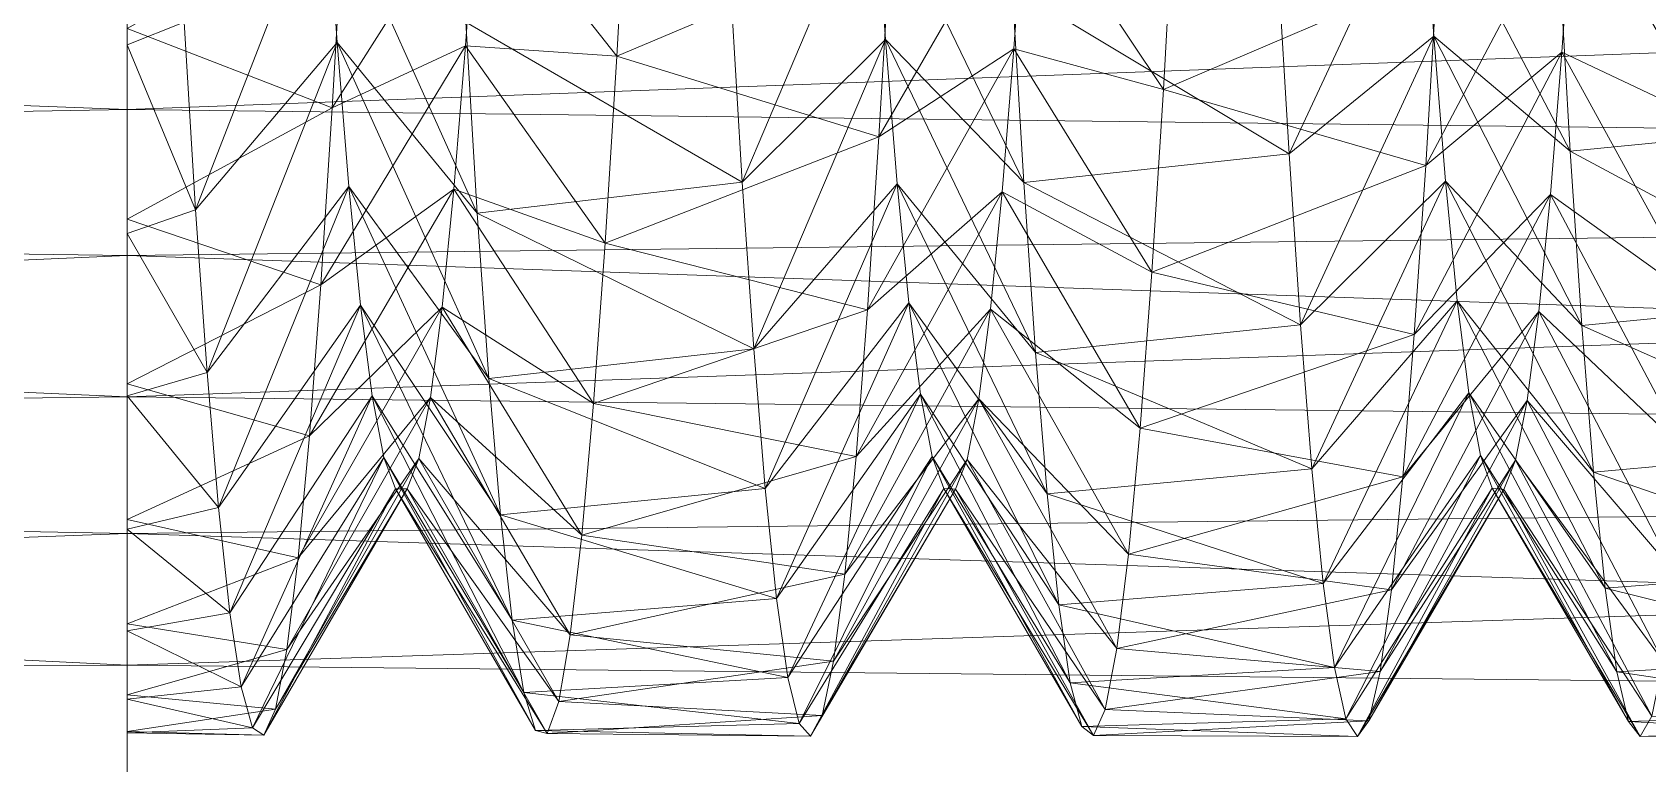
# Model space of a CAD drawing. Header units: millimetres. Extents: x -104 to 115, y -53 to 68.
# Drawn here: x 59.5 to 74.04, y -10.28 to -3.7 of the extents above; entities that cross this region are included whole.
import ezdxf

# ---------------------------------------------------------------- set-up
doc = ezdxf.new("R2010")
doc.units = ezdxf.units.MM

msp = doc.modelspace()

# ---------------------------------------------------------------- linework, layer by layer
at = {"color": 7, "lineweight": 0}
for points in [[(60.36, -3.809, -40.956), (60.36, 4.465, -30.282), (60.36, 5.261, -31.007), (60.36, -3.809, -40.956)], [(60.36, -3.809, -40.956), (60.36, 5.261, -31.007), (60.36, -1.905, -42.379), (60.36, -3.809, -40.956)], [(60.36, -3.662, -13.766), (60.36, 4.465, -24.564), (60.36, -5.377, -15.412), (60.36, -3.662, -13.766)], [(60.36, -5.377, -15.412), (60.36, 4.465, -24.564), (60.36, -6.858, -17.271), (60.36, -5.377, -15.412)], [(60.36, -6.858, -17.271), (60.36, 4.465, -24.564), (60.36, 3.869, -25.461), (60.36, -6.858, -17.271)], [(60.36, -6.967, -37.417), (60.36, 3.869, -29.386), (60.36, 4.465, -30.282), (60.36, -6.967, -37.417)], [(60.36, -6.967, -37.417), (60.36, 4.465, -30.282), (60.36, -5.506, -39.292), (60.36, -6.967, -37.417)], [(60.36, -5.506, -39.292), (60.36, 4.465, -30.282), (60.36, -3.809, -40.956), (60.36, -5.506, -39.292)], [(60.36, -6.858, -17.271), (60.36, 3.869, -25.461), (60.36, -8.079, -19.311), (60.36, -6.858, -17.271)], [(60.36, -8.079, -19.311), (60.36, 3.869, -25.461), (60.36, -9.017, -21.495), (60.36, -8.079, -19.311)], [(60.36, -9.017, -21.495), (60.36, 3.869, -25.461), (60.36, 3.523, -26.415), (60.36, -9.017, -21.495)], [(60.36, -9.08, -33.17), (60.36, 3.523, -28.431), (60.36, 3.869, -29.386), (60.36, -9.08, -33.17)], [(60.36, -9.08, -33.17), (60.36, 3.869, -29.386), (60.36, -8.166, -35.364), (60.36, -9.08, -33.17)], [(60.36, -8.166, -35.364), (60.36, 3.869, -29.386), (60.36, -6.967, -37.417), (60.36, -8.166, -35.364)], [(60.36, -9.017, -21.495), (60.36, 3.523, -26.415), (60.36, -9.656, -23.784), (60.36, -9.017, -21.495)], [(60.36, -9.656, -23.784), (60.36, 3.523, -26.415), (60.36, -9.985, -26.139), (60.36, -9.656, -23.784)], [(60.36, -9.985, -26.139), (60.36, 3.523, -26.415), (60.36, 3.406, -27.423), (60.36, -9.985, -26.139)], [(60.36, -9.998, -28.516), (60.36, 3.406, -27.423), (60.36, 3.523, -28.431), (60.36, -9.998, -28.516)], [(60.36, -9.998, -28.516), (60.36, 3.523, -28.431), (60.36, -9.695, -30.873), (60.36, -9.998, -28.516)], [(60.36, -9.695, -30.873), (60.36, 3.523, -28.431), (60.36, -9.08, -33.17), (60.36, -9.695, -30.873)], [(60.36, -9.985, -26.139), (60.36, 3.406, -27.423), (60.36, -9.998, -28.516), (60.36, -9.985, -26.139)], [(16.008, -2.701, -52.759), (60.36, -4.391, -51.991), (60.36, -1.663, -53.164), (16.008, -2.701, -52.759)], [(115.207, -2.357, -52.899), (60.36, -1.663, -53.164), (60.36, -4.391, -51.991), (115.207, -2.357, -52.899)], [(60.873, -3.606, -41.127), (60.36, -3.809, -40.956), (60.36, -1.905, -42.379), (60.873, -3.606, -41.127)], [(64.871, -2.021, -12.543), (63.509, -2.319, -15.504), (64.766, -3.91, -13.978), (64.871, -2.021, -12.543)], [(64.766, -3.91, -13.978), (67.228, -2.87, -13.14), (64.871, -2.021, -12.543), (64.766, -3.91, -13.978)], [(60.873, -3.606, -41.127), (62.145, -2.287, -39.37), (60.975, -5.292, -39.527), (60.873, -3.606, -41.127)], [(60.975, -5.292, -39.527), (62.145, -2.287, -39.37), (62.25, -3.789, -37.921), (60.975, -5.292, -39.527)], [(63.51, -5.323, -39.494), (62.25, -3.789, -37.921), (62.145, -2.287, -39.37), (63.51, -5.323, -39.494)], [(63.51, -5.323, -39.494), (62.145, -2.287, -39.37), (63.406, -3.604, -41.129), (63.51, -5.323, -39.494)], [(62.205, -4.377, -14.399), (63.404, -3.817, -16.958), (63.509, -2.319, -15.504), (62.205, -4.377, -14.399)], [(62.205, -4.377, -14.399), (63.509, -2.319, -15.504), (62.308, -2.579, -12.927), (62.205, -4.377, -14.399)], [(64.766, -3.91, -13.978), (63.509, -2.319, -15.504), (63.404, -3.817, -16.958), (64.766, -3.91, -13.978)], [(65.793, -3.326, -41.355), (67.079, -2.254, -39.398), (65.895, -5.044, -39.79), (65.793, -3.326, -41.355)], [(65.895, -5.044, -39.79), (67.079, -2.254, -39.398), (67.184, -3.76, -37.952), (65.895, -5.044, -39.79)], [(68.429, -5.047, -39.787), (67.184, -3.76, -37.952), (67.079, -2.254, -39.398), (68.429, -5.047, -39.787)], [(68.429, -5.047, -39.787), (67.079, -2.254, -39.398), (68.324, -3.292, -41.383), (68.429, -5.047, -39.787)], [(70.713, -3.042, -41.577), (72.013, -2.222, -39.425), (70.816, -4.791, -40.047), (70.713, -3.042, -41.577)], [(70.816, -4.791, -40.047), (72.013, -2.222, -39.425), (72.118, -3.731, -37.984), (70.816, -4.791, -40.047)], [(73.347, -4.765, -40.073), (72.118, -3.731, -37.984), (72.013, -2.222, -39.425), (73.347, -4.765, -40.073)], [(73.347, -4.765, -40.073), (72.013, -2.222, -39.425), (73.243, -2.974, -41.629), (73.347, -4.765, -40.073)], [(115.207, -2.357, -52.899), (60.36, -4.391, -51.991), (115.207, -5.052, -51.652), (115.207, -2.357, -52.899)], [(67.125, -4.638, -14.648), (68.338, -3.846, -16.989), (68.443, -2.352, -15.532), (67.125, -4.638, -14.648)], [(67.125, -4.638, -14.648), (68.443, -2.352, -15.532), (67.228, -2.87, -13.14), (67.125, -4.638, -14.648)], [(69.685, -4.21, -14.246), (68.443, -2.352, -15.532), (68.338, -3.846, -16.989), (69.685, -4.21, -14.246)], [(69.789, -2.354, -12.768), (68.443, -2.352, -15.532), (69.685, -4.21, -14.246), (69.789, -2.354, -12.768)], [(69.685, -4.21, -14.246), (72.148, -3.157, -13.358), (69.789, -2.354, -12.768), (69.685, -4.21, -14.246)], [(72.046, -4.894, -14.903), (73.272, -3.874, -17.021), (73.377, -2.384, -15.559), (72.046, -4.894, -14.903)], [(72.046, -4.894, -14.903), (73.377, -2.384, -15.559), (72.148, -3.157, -13.358), (72.046, -4.894, -14.903)], [(74.603, -4.504, -14.52), (73.377, -2.384, -15.559), (73.272, -3.874, -17.021), (74.603, -4.504, -14.52)], [(62.308, -2.579, -12.927), (60.36, -3.662, -13.766), (62.205, -4.377, -14.399), (62.308, -2.579, -12.927)], [(18.441, -5.134, -51.609), (60.36, -4.391, -51.991), (16.008, -2.701, -52.759), (18.441, -5.134, -51.609)], [(64.766, -3.91, -13.978), (67.125, -4.638, -14.648), (67.228, -2.87, -13.14), (64.766, -3.91, -13.978)], [(18.441, -5.134, -3.238), (60.36, -3.043, -2.232), (60.36, -5.703, -3.551), (18.441, -5.134, -3.238)], [(115.207, -5.052, -3.194), (60.36, -5.703, -3.551), (60.36, -3.043, -2.232), (115.207, -5.052, -3.194)], [(68.324, -3.292, -41.383), (70.713, -3.042, -41.577), (70.816, -4.791, -40.047), (68.324, -3.292, -41.383)], [(73.243, -2.974, -41.629), (75.736, -4.533, -40.3), (73.347, -4.765, -40.073), (73.243, -2.974, -41.629)], [(69.685, -4.21, -14.246), (72.046, -4.894, -14.903), (72.148, -3.157, -13.358), (69.685, -4.21, -14.246)], [(63.406, -3.604, -41.129), (65.793, -3.326, -41.355), (65.895, -5.044, -39.79), (63.406, -3.604, -41.129)], [(68.324, -3.292, -41.383), (70.816, -4.791, -40.047), (68.429, -5.047, -39.787), (68.324, -3.292, -41.383)], [(60.975, -5.292, -39.527), (60.36, -3.809, -40.956), (60.873, -3.606, -41.127), (60.975, -5.292, -39.527)], [(63.406, -3.604, -41.129), (65.895, -5.044, -39.79), (63.51, -5.323, -39.494), (63.406, -3.604, -41.129)], [(62.205, -4.377, -14.399), (60.36, -3.662, -13.766), (60.36, -5.377, -15.412), (62.205, -4.377, -14.399)], [(65.895, -5.044, -39.79), (67.184, -3.76, -37.952), (65.998, -6.544, -38.014), (65.895, -5.044, -39.79)], [(65.998, -6.544, -38.014), (67.184, -3.76, -37.952), (67.289, -5.06, -36.319), (65.998, -6.544, -38.014)], [(68.533, -6.576, -37.972), (67.289, -5.06, -36.319), (67.184, -3.76, -37.952), (68.533, -6.576, -37.972)], [(68.533, -6.576, -37.972), (67.184, -3.76, -37.952), (68.429, -5.047, -39.787), (68.533, -6.576, -37.972)], [(70.816, -4.791, -40.047), (72.118, -3.731, -37.984), (70.918, -6.327, -38.303), (70.816, -4.791, -40.047)], [(70.918, -6.327, -38.303), (72.118, -3.731, -37.984), (72.223, -5.035, -36.354), (70.918, -6.327, -38.303)], [(73.452, -6.334, -38.293), (72.223, -5.035, -36.354), (72.118, -3.731, -37.984), (73.452, -6.334, -38.293)], [(73.452, -6.334, -38.293), (72.118, -3.731, -37.984), (73.347, -4.765, -40.073), (73.452, -6.334, -38.293)], [(60.975, -5.292, -39.527), (60.36, -5.506, -39.292), (60.36, -3.809, -40.956), (60.975, -5.292, -39.527)], [(60.975, -5.292, -39.527), (62.25, -3.789, -37.921), (61.078, -6.756, -37.722), (60.975, -5.292, -39.527)], [(61.078, -6.756, -37.722), (62.25, -3.789, -37.921), (62.355, -5.084, -36.284), (61.078, -6.756, -37.722)], [(62.103, -5.968, -16.093), (63.299, -5.108, -18.598), (63.404, -3.817, -16.958), (62.103, -5.968, -16.093)], [(62.103, -5.968, -16.093), (63.404, -3.817, -16.958), (62.205, -4.377, -14.399), (62.103, -5.968, -16.093)], [(63.615, -6.81, -37.645), (62.355, -5.084, -36.284), (62.25, -3.789, -37.921), (63.615, -6.81, -37.645)], [(63.615, -6.81, -37.645), (62.25, -3.789, -37.921), (63.51, -5.323, -39.494), (63.615, -6.81, -37.645)], [(64.661, -5.592, -15.652), (63.404, -3.817, -16.958), (63.299, -5.108, -18.598), (64.661, -5.592, -15.652)], [(64.766, -3.91, -13.978), (63.404, -3.817, -16.958), (64.661, -5.592, -15.652), (64.766, -3.91, -13.978)], [(64.661, -5.592, -15.652), (67.125, -4.638, -14.648), (64.766, -3.91, -13.978), (64.661, -5.592, -15.652)], [(67.023, -6.194, -16.374), (68.233, -5.132, -18.633), (68.338, -3.846, -16.989), (67.023, -6.194, -16.374)], [(67.023, -6.194, -16.374), (68.338, -3.846, -16.989), (67.125, -4.638, -14.648), (67.023, -6.194, -16.374)], [(69.58, -5.854, -15.956), (68.338, -3.846, -16.989), (68.233, -5.132, -18.633), (69.58, -5.854, -15.956)], [(69.685, -4.21, -14.246), (68.338, -3.846, -16.989), (69.58, -5.854, -15.956), (69.685, -4.21, -14.246)], [(71.943, -6.415, -16.66), (73.168, -5.156, -18.668), (73.272, -3.874, -17.021), (71.943, -6.415, -16.66)], [(71.943, -6.415, -16.66), (73.272, -3.874, -17.021), (72.046, -4.894, -14.903), (71.943, -6.415, -16.66)], [(74.498, -6.109, -16.267), (73.272, -3.874, -17.021), (73.168, -5.156, -18.668), (74.498, -6.109, -16.267)], [(74.603, -4.504, -14.52), (73.272, -3.874, -17.021), (74.498, -6.109, -16.267), (74.603, -4.504, -14.52)], [(69.58, -5.854, -15.956), (72.046, -4.894, -14.903), (69.685, -4.21, -14.246), (69.58, -5.854, -15.956)], [(18.441, -5.134, -51.609), (60.36, -6.976, -50.53), (60.36, -4.391, -51.991), (18.441, -5.134, -51.609)], [(62.205, -4.377, -14.399), (60.36, -5.377, -15.412), (62.103, -5.968, -16.093), (62.205, -4.377, -14.399)], [(115.207, -5.052, -51.652), (60.36, -4.391, -51.991), (60.36, -6.976, -50.53), (115.207, -5.052, -51.652)], [(64.661, -5.592, -15.652), (67.023, -6.194, -16.374), (67.125, -4.638, -14.648), (64.661, -5.592, -15.652)], [(73.347, -4.765, -40.073), (75.736, -4.533, -40.3), (75.838, -6.104, -38.586), (73.347, -4.765, -40.073)], [(68.429, -5.047, -39.787), (70.816, -4.791, -40.047), (70.918, -6.327, -38.303), (68.429, -5.047, -39.787)], [(73.347, -4.765, -40.073), (75.838, -6.104, -38.586), (73.452, -6.334, -38.293), (73.347, -4.765, -40.073)], [(69.58, -5.854, -15.956), (71.943, -6.415, -16.66), (72.046, -4.894, -14.903), (69.58, -5.854, -15.956)], [(115.207, -5.052, -51.652), (60.36, -6.976, -50.53), (115.207, -7.596, -50.121), (115.207, -5.052, -51.652)], [(115.207, -7.596, -4.725), (60.36, -5.703, -3.551), (115.207, -5.052, -3.194), (115.207, -7.596, -4.725)], [(61.078, -6.756, -37.722), (62.355, -5.084, -36.284), (61.18, -7.972, -35.742), (61.078, -6.756, -37.722)], [(61.18, -7.972, -35.742), (62.355, -5.084, -36.284), (62.46, -6.15, -34.489), (61.18, -7.972, -35.742)], [(63.72, -8.038, -35.615), (62.46, -6.15, -34.489), (62.355, -5.084, -36.284), (63.72, -8.038, -35.615)], [(63.72, -8.038, -35.615), (62.355, -5.084, -36.284), (63.615, -6.81, -37.645), (63.72, -8.038, -35.615)], [(63.51, -5.323, -39.494), (65.895, -5.044, -39.79), (65.998, -6.544, -38.014), (63.51, -5.323, -39.494)], [(65.998, -6.544, -38.014), (67.289, -5.06, -36.319), (66.1, -7.8, -36.059), (65.998, -6.544, -38.014)], [(66.1, -7.8, -36.059), (67.289, -5.06, -36.319), (67.394, -6.13, -34.527), (66.1, -7.8, -36.059)], [(68.638, -7.849, -35.97), (67.394, -6.13, -34.527), (67.289, -5.06, -36.319), (68.638, -7.849, -35.97)], [(68.638, -7.849, -35.97), (67.289, -5.06, -36.319), (68.533, -6.576, -37.972), (68.638, -7.849, -35.97)], [(68.429, -5.047, -39.787), (70.918, -6.327, -38.303), (68.533, -6.576, -37.972), (68.429, -5.047, -39.787)], [(70.918, -6.327, -38.303), (72.223, -5.035, -36.354), (71.021, -7.622, -36.373), (70.918, -6.327, -38.303)], [(71.021, -7.622, -36.373), (72.223, -5.035, -36.354), (72.328, -6.111, -34.565), (71.021, -7.622, -36.373)], [(73.557, -7.653, -36.321), (72.328, -6.111, -34.565), (72.223, -5.035, -36.354), (73.557, -7.653, -36.321)], [(73.557, -7.653, -36.321), (72.223, -5.035, -36.354), (73.452, -6.334, -38.293), (73.557, -7.653, -36.321)], [(18.441, -5.134, -3.238), (60.36, -5.703, -3.551), (20.749, -7.442, -4.622), (18.441, -5.134, -3.238)], [(20.749, -7.442, -50.225), (60.36, -6.976, -50.53), (18.441, -5.134, -51.609), (20.749, -7.442, -50.225)], [(62, -7.325, -17.98), (63.194, -6.169, -20.395), (63.299, -5.108, -18.598), (62, -7.325, -17.98)], [(62, -7.325, -17.98), (63.299, -5.108, -18.598), (62.103, -5.968, -16.093), (62, -7.325, -17.98)], [(64.557, -7.037, -17.534), (63.299, -5.108, -18.598), (63.194, -6.169, -20.395), (64.557, -7.037, -17.534)], [(64.661, -5.592, -15.652), (63.299, -5.108, -18.598), (64.557, -7.037, -17.534), (64.661, -5.592, -15.652)], [(66.92, -7.513, -18.288), (68.128, -6.188, -20.433), (68.233, -5.132, -18.633), (66.92, -7.513, -18.288)], [(66.92, -7.513, -18.288), (68.233, -5.132, -18.633), (67.023, -6.194, -16.374), (66.92, -7.513, -18.288)], [(69.475, -7.256, -17.871), (68.233, -5.132, -18.633), (68.128, -6.188, -20.433), (69.475, -7.256, -17.871)], [(69.58, -5.854, -15.956), (68.233, -5.132, -18.633), (69.475, -7.256, -17.871), (69.58, -5.854, -15.956)], [(71.841, -7.695, -18.6), (73.063, -6.207, -20.472), (73.168, -5.156, -18.668), (71.841, -7.695, -18.6)], [(71.841, -7.695, -18.6), (73.168, -5.156, -18.668), (71.943, -6.415, -16.66), (71.841, -7.695, -18.6)], [(74.394, -7.468, -18.212), (73.168, -5.156, -18.668), (73.063, -6.207, -20.472), (74.394, -7.468, -18.212)], [(74.498, -6.109, -16.267), (73.168, -5.156, -18.668), (74.394, -7.468, -18.212), (74.498, -6.109, -16.267)], [(61.078, -6.756, -37.722), (60.36, -5.506, -39.292), (60.975, -5.292, -39.527), (61.078, -6.756, -37.722)], [(62.103, -5.968, -16.093), (60.36, -5.377, -15.412), (60.36, -6.858, -17.271), (62.103, -5.968, -16.093)], [(63.51, -5.323, -39.494), (65.998, -6.544, -38.014), (63.615, -6.81, -37.645), (63.51, -5.323, -39.494)], [(61.078, -6.756, -37.722), (60.36, -6.967, -37.417), (60.36, -5.506, -39.292), (61.078, -6.756, -37.722)], [(64.557, -7.037, -17.534), (67.023, -6.194, -16.374), (64.661, -5.592, -15.652), (64.557, -7.037, -17.534)], [(20.749, -7.442, -4.622), (60.36, -5.703, -3.551), (60.36, -8.205, -5.15), (20.749, -7.442, -4.622)], [(115.207, -7.596, -4.725), (60.36, -8.205, -5.15), (60.36, -5.703, -3.551), (115.207, -7.596, -4.725)], [(69.475, -7.256, -17.871), (71.943, -6.415, -16.66), (69.58, -5.854, -15.956), (69.475, -7.256, -17.871)], [(62.103, -5.968, -16.093), (60.36, -6.858, -17.271), (62, -7.325, -17.98), (62.103, -5.968, -16.093)], [(73.452, -6.334, -38.293), (75.838, -6.104, -38.586), (75.941, -7.438, -36.683), (73.452, -6.334, -38.293)], [(61.18, -7.972, -35.742), (62.46, -6.15, -34.489), (61.283, -8.92, -33.62), (61.18, -7.972, -35.742)], [(61.283, -8.92, -33.62), (62.46, -6.15, -34.489), (62.565, -6.967, -32.569), (61.283, -8.92, -33.62)], [(61.898, -8.425, -20.028), (63.089, -6.981, -22.318), (63.194, -6.169, -20.395), (61.898, -8.425, -20.028)], [(61.898, -8.425, -20.028), (63.194, -6.169, -20.395), (62, -7.325, -17.98), (61.898, -8.425, -20.028)], [(63.824, -8.986, -33.44), (62.565, -6.967, -32.569), (62.46, -6.15, -34.489), (63.824, -8.986, -33.44)], [(63.824, -8.986, -33.44), (62.46, -6.15, -34.489), (63.72, -8.038, -35.615), (63.824, -8.986, -33.44)], [(64.452, -8.219, -19.591), (63.194, -6.169, -20.395), (63.089, -6.981, -22.318), (64.452, -8.219, -19.591)], [(64.557, -7.037, -17.534), (63.194, -6.169, -20.395), (64.452, -8.219, -19.591), (64.557, -7.037, -17.534)], [(64.557, -7.037, -17.534), (66.92, -7.513, -18.288), (67.023, -6.194, -16.374), (64.557, -7.037, -17.534)], [(66.1, -7.8, -36.059), (67.394, -6.13, -34.527), (66.203, -8.791, -33.957), (66.1, -7.8, -36.059)], [(66.203, -8.791, -33.957), (67.394, -6.13, -34.527), (67.499, -6.953, -32.609), (66.203, -8.791, -33.957)], [(66.818, -8.572, -20.357), (68.024, -6.995, -22.358), (68.128, -6.188, -20.433), (66.818, -8.572, -20.357)], [(66.818, -8.572, -20.357), (68.128, -6.188, -20.433), (66.92, -7.513, -18.288), (66.818, -8.572, -20.357)], [(68.743, -8.846, -33.817), (67.499, -6.953, -32.609), (67.394, -6.13, -34.527), (68.743, -8.846, -33.817)], [(68.743, -8.846, -33.817), (67.394, -6.13, -34.527), (68.638, -7.849, -35.97), (68.743, -8.846, -33.817)], [(69.371, -8.391, -19.954), (68.128, -6.188, -20.433), (68.024, -6.995, -22.358), (69.371, -8.391, -19.954)], [(69.475, -7.256, -17.871), (68.128, -6.188, -20.433), (69.371, -8.391, -19.954), (69.475, -7.256, -17.871)], [(71.021, -7.622, -36.373), (72.328, -6.111, -34.565), (71.123, -8.656, -34.291), (71.021, -7.622, -36.373)], [(71.123, -8.656, -34.291), (72.328, -6.111, -34.565), (72.433, -6.939, -32.649), (71.123, -8.656, -34.291)], [(71.738, -8.711, -20.69), (72.958, -7.008, -22.399), (73.063, -6.207, -20.472), (71.738, -8.711, -20.69)], [(71.738, -8.711, -20.69), (73.063, -6.207, -20.472), (71.841, -7.695, -18.6), (71.738, -8.711, -20.69)], [(73.661, -8.697, -34.19), (72.433, -6.939, -32.649), (72.328, -6.111, -34.565), (73.661, -8.697, -34.19)], [(73.661, -8.697, -34.19), (72.328, -6.111, -34.565), (73.557, -7.653, -36.321), (73.661, -8.697, -34.19)], [(74.289, -8.556, -20.321), (73.063, -6.207, -20.472), (72.958, -7.008, -22.399), (74.289, -8.556, -20.321)], [(74.394, -7.468, -18.212), (73.063, -6.207, -20.472), (74.289, -8.556, -20.321), (74.394, -7.468, -18.212)], [(68.533, -6.576, -37.972), (70.918, -6.327, -38.303), (71.021, -7.622, -36.373), (68.533, -6.576, -37.972)], [(73.452, -6.334, -38.293), (75.941, -7.438, -36.683), (73.557, -7.653, -36.321), (73.452, -6.334, -38.293)], [(69.475, -7.256, -17.871), (71.841, -7.695, -18.6), (71.943, -6.415, -16.66), (69.475, -7.256, -17.871)], [(63.615, -6.81, -37.645), (65.998, -6.544, -38.014), (66.1, -7.8, -36.059), (63.615, -6.81, -37.645)], [(68.533, -6.576, -37.972), (71.021, -7.622, -36.373), (68.638, -7.849, -35.97), (68.533, -6.576, -37.972)], [(61.18, -7.972, -35.742), (60.36, -6.967, -37.417), (61.078, -6.756, -37.722), (61.18, -7.972, -35.742)], [(63.615, -6.81, -37.645), (66.1, -7.8, -36.059), (63.72, -8.038, -35.615), (63.615, -6.81, -37.645)], [(20.749, -7.442, -50.225), (60.36, -9.388, -48.797), (60.36, -6.976, -50.53), (20.749, -7.442, -50.225)], [(62, -7.325, -17.98), (60.36, -6.858, -17.271), (60.36, -8.079, -19.311), (62, -7.325, -17.98)], [(61.18, -7.972, -35.742), (60.36, -8.166, -35.364), (60.36, -6.967, -37.417), (61.18, -7.972, -35.742)], [(115.207, -7.596, -50.121), (60.36, -6.976, -50.53), (60.36, -9.388, -48.797), (115.207, -7.596, -50.121)], [(61.283, -8.92, -33.62), (62.565, -6.967, -32.569), (61.385, -9.584, -31.392), (61.283, -8.92, -33.62)], [(61.385, -9.584, -31.392), (62.565, -6.967, -32.569), (62.67, -7.521, -30.556), (61.385, -9.584, -31.392)], [(63.929, -9.636, -31.158), (62.67, -7.521, -30.556), (62.565, -6.967, -32.569), (63.929, -9.636, -31.158)], [(63.929, -9.636, -31.158), (62.565, -6.967, -32.569), (63.824, -8.986, -33.44), (63.929, -9.636, -31.158)], [(66.203, -8.791, -33.957), (67.499, -6.953, -32.609), (66.305, -9.5, -31.743), (66.203, -8.791, -33.957)], [(66.305, -9.5, -31.743), (67.499, -6.953, -32.609), (67.604, -7.512, -30.598), (66.305, -9.5, -31.743)], [(68.847, -9.548, -31.55), (67.604, -7.512, -30.598), (67.499, -6.953, -32.609), (68.847, -9.548, -31.55)], [(68.847, -9.548, -31.55), (67.499, -6.953, -32.609), (68.743, -8.846, -33.817), (68.847, -9.548, -31.55)], [(71.123, -8.656, -34.291), (72.433, -6.939, -32.649), (71.226, -9.409, -32.093), (71.123, -8.656, -34.291)], [(71.226, -9.409, -32.093), (72.433, -6.939, -32.649), (72.538, -7.503, -30.64), (71.226, -9.409, -32.093)], [(73.766, -9.45, -31.94), (72.538, -7.503, -30.64), (72.433, -6.939, -32.649), (73.766, -9.45, -31.94)], [(73.766, -9.45, -31.94), (72.433, -6.939, -32.649), (73.661, -8.697, -34.19), (73.766, -9.45, -31.94)], [(61.795, -9.25, -22.201), (62.984, -7.529, -24.332), (63.089, -6.981, -22.318), (61.795, -9.25, -22.201)], [(61.795, -9.25, -22.201), (63.089, -6.981, -22.318), (61.898, -8.425, -20.028), (61.795, -9.25, -22.201)], [(64.347, -9.117, -21.787), (63.089, -6.981, -22.318), (62.984, -7.529, -24.332), (64.347, -9.117, -21.787)], [(64.452, -8.219, -19.591), (63.089, -6.981, -22.318), (64.347, -9.117, -21.787), (64.452, -8.219, -19.591)], [(64.452, -8.219, -19.591), (66.92, -7.513, -18.288), (64.557, -7.037, -17.534), (64.452, -8.219, -19.591)], [(66.715, -9.352, -22.547), (67.919, -7.538, -24.374), (68.024, -6.995, -22.358), (66.715, -9.352, -22.547)], [(66.715, -9.352, -22.547), (68.024, -6.995, -22.358), (66.818, -8.572, -20.357), (66.715, -9.352, -22.547)], [(69.266, -9.24, -22.17), (68.024, -6.995, -22.358), (67.919, -7.538, -24.374), (69.266, -9.24, -22.17)], [(69.371, -8.391, -19.954), (68.024, -6.995, -22.358), (69.266, -9.24, -22.17), (69.371, -8.391, -19.954)], [(71.636, -9.447, -22.895), (72.853, -7.546, -24.416), (72.958, -7.008, -22.399), (71.636, -9.447, -22.895)], [(71.636, -9.447, -22.895), (72.958, -7.008, -22.399), (71.738, -8.711, -20.69), (71.636, -9.447, -22.895)], [(74.184, -9.354, -22.555), (72.958, -7.008, -22.399), (72.853, -7.546, -24.416), (74.184, -9.354, -22.555)], [(74.289, -8.556, -20.321), (72.958, -7.008, -22.399), (74.184, -9.354, -22.555), (74.289, -8.556, -20.321)], [(69.371, -8.391, -19.954), (71.841, -7.695, -18.6), (69.475, -7.256, -17.871), (69.371, -8.391, -19.954)], [(62, -7.325, -17.98), (60.36, -8.079, -19.311), (61.898, -8.425, -20.028), (62, -7.325, -17.98)], [(20.749, -7.442, -4.622), (60.36, -8.205, -5.15), (22.911, -9.604, -6.225), (20.749, -7.442, -4.622)], [(22.911, -9.604, -48.622), (60.36, -9.388, -48.797), (20.749, -7.442, -50.225), (22.911, -9.604, -48.622)], [(61.385, -9.584, -31.392), (62.67, -7.521, -30.556), (61.488, -9.953, -29.098), (61.385, -9.584, -31.392)], [(61.488, -9.953, -29.098), (62.67, -7.521, -30.556), (62.775, -7.802, -28.488), (61.488, -9.953, -29.098)], [(61.693, -9.784, -24.462), (62.879, -7.804, -26.401), (62.984, -7.529, -24.332), (61.693, -9.784, -24.462)], [(61.693, -9.784, -24.462), (62.984, -7.529, -24.332), (61.795, -9.25, -22.201), (61.693, -9.784, -24.462)], [(64.034, -9.978, -28.81), (62.775, -7.802, -28.488), (62.67, -7.521, -30.556), (64.034, -9.978, -28.81)], [(64.034, -9.978, -28.81), (62.67, -7.521, -30.556), (63.929, -9.636, -31.158), (64.034, -9.978, -28.81)], [(64.243, -9.716, -24.083), (62.984, -7.529, -24.332), (62.879, -7.804, -26.401), (64.243, -9.716, -24.083)], [(64.347, -9.117, -21.787), (62.984, -7.529, -24.332), (64.243, -9.716, -24.083), (64.347, -9.117, -21.787)], [(64.452, -8.219, -19.591), (66.818, -8.572, -20.357), (66.92, -7.513, -18.288), (64.452, -8.219, -19.591)], [(66.305, -9.5, -31.743), (67.604, -7.512, -30.598), (66.408, -9.915, -29.457), (66.305, -9.5, -31.743)], [(66.408, -9.915, -29.457), (67.604, -7.512, -30.598), (67.709, -7.799, -28.531), (66.408, -9.915, -29.457)], [(66.613, -9.841, -24.819), (67.814, -7.807, -26.444), (67.919, -7.538, -24.374), (66.613, -9.841, -24.819)], [(66.613, -9.841, -24.819), (67.919, -7.538, -24.374), (66.715, -9.352, -22.547), (66.613, -9.841, -24.819)], [(68.952, -9.942, -29.211), (67.709, -7.799, -28.531), (67.604, -7.512, -30.598), (68.952, -9.942, -29.211)], [(68.952, -9.942, -29.211), (67.604, -7.512, -30.598), (68.847, -9.548, -31.55), (68.952, -9.942, -29.211)], [(69.161, -9.787, -24.478), (67.919, -7.538, -24.374), (67.814, -7.807, -26.444), (69.161, -9.787, -24.478)], [(69.266, -9.24, -22.17), (67.919, -7.538, -24.374), (69.161, -9.787, -24.478), (69.266, -9.24, -22.17)], [(71.226, -9.409, -32.093), (72.538, -7.503, -30.64), (71.328, -9.871, -29.815), (71.226, -9.409, -32.093)], [(71.328, -9.871, -29.815), (72.538, -7.503, -30.64), (72.643, -7.796, -28.573), (71.328, -9.871, -29.815)], [(71.533, -9.89, -25.176), (72.748, -7.81, -26.486), (72.853, -7.546, -24.416), (71.533, -9.89, -25.176)], [(71.533, -9.89, -25.176), (72.853, -7.546, -24.416), (71.636, -9.447, -22.895), (71.533, -9.89, -25.176)], [(73.87, -9.897, -29.61), (72.643, -7.796, -28.573), (72.538, -7.503, -30.64), (73.87, -9.897, -29.61)], [(73.87, -9.897, -29.61), (72.538, -7.503, -30.64), (73.766, -9.45, -31.94), (73.87, -9.897, -29.61)], [(74.08, -9.849, -24.876), (72.853, -7.546, -24.416), (72.748, -7.81, -26.486), (74.08, -9.849, -24.876)], [(74.184, -9.354, -22.555), (72.853, -7.546, -24.416), (74.08, -9.849, -24.876), (74.184, -9.354, -22.555)], [(73.557, -7.653, -36.321), (75.941, -7.438, -36.683), (76.043, -8.513, -34.623), (73.557, -7.653, -36.321)], [(115.207, -7.596, -50.121), (60.36, -9.388, -48.797), (115.207, -9.96, -48.324), (115.207, -7.596, -50.121)], [(115.207, -9.96, -6.522), (60.36, -8.205, -5.15), (115.207, -7.596, -4.725), (115.207, -9.96, -6.522)], [(68.638, -7.849, -35.97), (71.021, -7.622, -36.373), (71.123, -8.656, -34.291), (68.638, -7.849, -35.97)], [(69.371, -8.391, -19.954), (71.738, -8.711, -20.69), (71.841, -7.695, -18.6), (69.371, -8.391, -19.954)], [(73.557, -7.653, -36.321), (76.043, -8.513, -34.623), (73.661, -8.697, -34.19), (73.557, -7.653, -36.321)], [(61.488, -9.953, -29.098), (62.775, -7.802, -28.488), (61.59, -10.02, -26.774), (61.488, -9.953, -29.098)], [(61.59, -10.02, -26.774), (62.775, -7.802, -28.488), (62.879, -7.804, -26.401), (61.59, -10.02, -26.774)], [(61.59, -10.02, -26.774), (62.879, -7.804, -26.401), (61.693, -9.784, -24.462), (61.59, -10.02, -26.774)], [(64.138, -10.005, -26.438), (62.879, -7.804, -26.401), (62.775, -7.802, -28.488), (64.138, -10.005, -26.438)], [(64.138, -10.005, -26.438), (62.775, -7.802, -28.488), (64.034, -9.978, -28.81), (64.138, -10.005, -26.438)], [(64.243, -9.716, -24.083), (62.879, -7.804, -26.401), (64.138, -10.005, -26.438), (64.243, -9.716, -24.083)], [(63.72, -8.038, -35.615), (66.1, -7.8, -36.059), (66.203, -8.791, -33.957), (63.72, -8.038, -35.615)], [(66.408, -9.915, -29.457), (67.709, -7.799, -28.531), (66.51, -10.029, -27.135), (66.408, -9.915, -29.457)], [(66.51, -10.029, -27.135), (67.709, -7.799, -28.531), (67.814, -7.807, -26.444), (66.51, -10.029, -27.135)], [(66.51, -10.029, -27.135), (67.814, -7.807, -26.444), (66.613, -9.841, -24.819), (66.51, -10.029, -27.135)], [(69.057, -10.022, -26.839), (67.814, -7.807, -26.444), (67.709, -7.799, -28.531), (69.057, -10.022, -26.839)], [(69.057, -10.022, -26.839), (67.709, -7.799, -28.531), (68.952, -9.942, -29.211), (69.057, -10.022, -26.839)], [(69.161, -9.787, -24.478), (67.814, -7.807, -26.444), (69.057, -10.022, -26.839), (69.161, -9.787, -24.478)], [(68.638, -7.849, -35.97), (71.123, -8.656, -34.291), (68.743, -8.846, -33.817), (68.638, -7.849, -35.97)], [(71.328, -9.871, -29.815), (72.643, -7.796, -28.573), (71.431, -10.032, -27.496), (71.328, -9.871, -29.815)], [(71.431, -10.032, -27.496), (72.643, -7.796, -28.573), (72.748, -7.81, -26.486), (71.431, -10.032, -27.496)], [(71.431, -10.032, -27.496), (72.748, -7.81, -26.486), (71.533, -9.89, -25.176), (71.431, -10.032, -27.496)], [(73.975, -10.031, -27.241), (72.748, -7.81, -26.486), (72.643, -7.796, -28.573), (73.975, -10.031, -27.241)], [(73.975, -10.031, -27.241), (72.643, -7.796, -28.573), (73.87, -9.897, -29.61), (73.975, -10.031, -27.241)], [(74.08, -9.849, -24.876), (72.748, -7.81, -26.486), (73.975, -10.031, -27.241), (74.08, -9.849, -24.876)], [(61.283, -8.92, -33.62), (60.36, -8.166, -35.364), (61.18, -7.972, -35.742), (61.283, -8.92, -33.62)], [(61.898, -8.425, -20.028), (60.36, -8.079, -19.311), (60.36, -9.017, -21.495), (61.898, -8.425, -20.028)], [(63.72, -8.038, -35.615), (66.203, -8.791, -33.957), (63.824, -8.986, -33.44), (63.72, -8.038, -35.615)], [(22.911, -9.604, -6.225), (60.36, -8.205, -5.15), (60.36, -10.52, -7.011), (22.911, -9.604, -6.225)], [(61.283, -8.92, -33.62), (60.36, -9.08, -33.17), (60.36, -8.166, -35.364), (61.283, -8.92, -33.62)], [(115.207, -9.96, -6.522), (60.36, -10.52, -7.011), (60.36, -8.205, -5.15), (115.207, -9.96, -6.522)], [(64.347, -9.117, -21.787), (66.818, -8.572, -20.357), (64.452, -8.219, -19.591), (64.347, -9.117, -21.787)], [(61.898, -8.425, -20.028), (60.36, -9.017, -21.495), (61.795, -9.25, -22.201), (61.898, -8.425, -20.028)], [(69.266, -9.24, -22.17), (71.738, -8.711, -20.69), (69.371, -8.391, -19.954), (69.266, -9.24, -22.17)], [(64.347, -9.117, -21.787), (66.715, -9.352, -22.547), (66.818, -8.572, -20.357), (64.347, -9.117, -21.787)], [(73.661, -8.697, -34.19), (76.043, -8.513, -34.623), (76.146, -9.311, -32.44), (73.661, -8.697, -34.19)], [(68.743, -8.846, -33.817), (71.123, -8.656, -34.291), (71.226, -9.409, -32.093), (68.743, -8.846, -33.817)], [(69.266, -9.24, -22.17), (71.636, -9.447, -22.895), (71.738, -8.711, -20.69), (69.266, -9.24, -22.17)], [(73.661, -8.697, -34.19), (76.146, -9.311, -32.44), (73.766, -9.45, -31.94), (73.661, -8.697, -34.19)], [(63.824, -8.986, -33.44), (66.203, -8.791, -33.957), (66.305, -9.5, -31.743), (63.824, -8.986, -33.44)], [(68.743, -8.846, -33.817), (71.226, -9.409, -32.093), (68.847, -9.548, -31.55), (68.743, -8.846, -33.817)], [(61.385, -9.584, -31.392), (60.36, -9.08, -33.17), (61.283, -8.92, -33.62), (61.385, -9.584, -31.392)], [(63.824, -8.986, -33.44), (66.305, -9.5, -31.743), (63.929, -9.636, -31.158), (63.824, -8.986, -33.44)], [(61.795, -9.25, -22.201), (60.36, -9.017, -21.495), (60.36, -9.656, -23.784), (61.795, -9.25, -22.201)], [(61.385, -9.584, -31.392), (60.36, -9.695, -30.873), (60.36, -9.08, -33.17), (61.385, -9.584, -31.392)], [(64.243, -9.716, -24.083), (66.715, -9.352, -22.547), (64.347, -9.117, -21.787), (64.243, -9.716, -24.083)], [(61.795, -9.25, -22.201), (60.36, -9.656, -23.784), (61.693, -9.784, -24.462), (61.795, -9.25, -22.201)], [(69.161, -9.787, -24.478), (71.636, -9.447, -22.895), (69.266, -9.24, -22.17), (69.161, -9.787, -24.478)], [(22.911, -9.604, -48.622), (60.36, -11.598, -46.815), (60.36, -9.388, -48.797), (22.911, -9.604, -48.622)], [(115.207, -9.96, -48.324), (60.36, -9.388, -48.797), (60.36, -11.598, -46.815), (115.207, -9.96, -48.324)], [(64.243, -9.716, -24.083), (66.613, -9.841, -24.819), (66.715, -9.352, -22.547), (64.243, -9.716, -24.083)], [(68.847, -9.548, -31.55), (71.226, -9.409, -32.093), (71.328, -9.871, -29.815), (68.847, -9.548, -31.55)], [(69.161, -9.787, -24.478), (71.533, -9.89, -25.176), (71.636, -9.447, -22.895), (69.161, -9.787, -24.478)], [(73.766, -9.45, -31.94), (76.146, -9.311, -32.44), (76.248, -9.819, -30.172), (73.766, -9.45, -31.94)], [(73.766, -9.45, -31.94), (76.248, -9.819, -30.172), (73.87, -9.897, -29.61), (73.766, -9.45, -31.94)], [(61.488, -9.953, -29.098), (60.36, -9.695, -30.873), (61.385, -9.584, -31.392), (61.488, -9.953, -29.098)], [(63.929, -9.636, -31.158), (66.305, -9.5, -31.743), (66.408, -9.915, -29.457), (63.929, -9.636, -31.158)], [(68.847, -9.548, -31.55), (71.328, -9.871, -29.815), (68.952, -9.942, -29.211), (68.847, -9.548, -31.55)], [(61.693, -9.784, -24.462), (60.36, -9.656, -23.784), (60.36, -9.985, -26.139), (61.693, -9.784, -24.462)], [(61.488, -9.953, -29.098), (60.36, -9.998, -28.516), (60.36, -9.695, -30.873), (61.488, -9.953, -29.098)], [(63.929, -9.636, -31.158), (66.408, -9.915, -29.457), (64.034, -9.978, -28.81), (63.929, -9.636, -31.158)], [(64.138, -10.005, -26.438), (66.613, -9.841, -24.819), (64.243, -9.716, -24.083), (64.138, -10.005, -26.438)], [(61.693, -9.784, -24.462), (60.36, -9.985, -26.139), (61.59, -10.02, -26.774), (61.693, -9.784, -24.462)], [(64.138, -10.005, -26.438), (66.51, -10.029, -27.135), (66.613, -9.841, -24.819), (64.138, -10.005, -26.438)], [(68.952, -9.942, -29.211), (71.328, -9.871, -29.815), (71.431, -10.032, -27.496), (68.952, -9.942, -29.211)], [(69.057, -10.022, -26.839), (71.533, -9.89, -25.176), (69.161, -9.787, -24.478), (69.057, -10.022, -26.839)], [(73.87, -9.897, -29.61), (76.248, -9.819, -30.172), (76.351, -10.027, -27.857), (73.87, -9.897, -29.61)], [(73.975, -10.031, -27.241), (76.453, -9.932, -25.535), (74.08, -9.849, -24.876), (73.975, -10.031, -27.241)], [(61.59, -10.02, -26.774), (60.36, -9.998, -28.516), (61.488, -9.953, -29.098), (61.59, -10.02, -26.774)], [(61.59, -10.02, -26.774), (60.36, -9.985, -26.139), (60.36, -9.998, -28.516), (61.59, -10.02, -26.774)], [(64.034, -9.978, -28.81), (66.408, -9.915, -29.457), (66.51, -10.029, -27.135), (64.034, -9.978, -28.81)], [(64.034, -9.978, -28.81), (66.51, -10.029, -27.135), (64.138, -10.005, -26.438), (64.034, -9.978, -28.81)], [(68.952, -9.942, -29.211), (71.431, -10.032, -27.496), (69.057, -10.022, -26.839), (68.952, -9.942, -29.211)], [(69.057, -10.022, -26.839), (71.431, -10.032, -27.496), (71.533, -9.89, -25.176), (69.057, -10.022, -26.839)], [(73.87, -9.897, -29.61), (76.351, -10.027, -27.857), (73.975, -10.031, -27.241), (73.87, -9.897, -29.61)], [(73.975, -10.031, -27.241), (76.351, -10.027, -27.857), (76.453, -9.932, -25.535), (73.975, -10.031, -27.241)]]:
    msp.add_polyline3d(points, dxfattribs=at)

doc.saveas('drawing.dxf')
